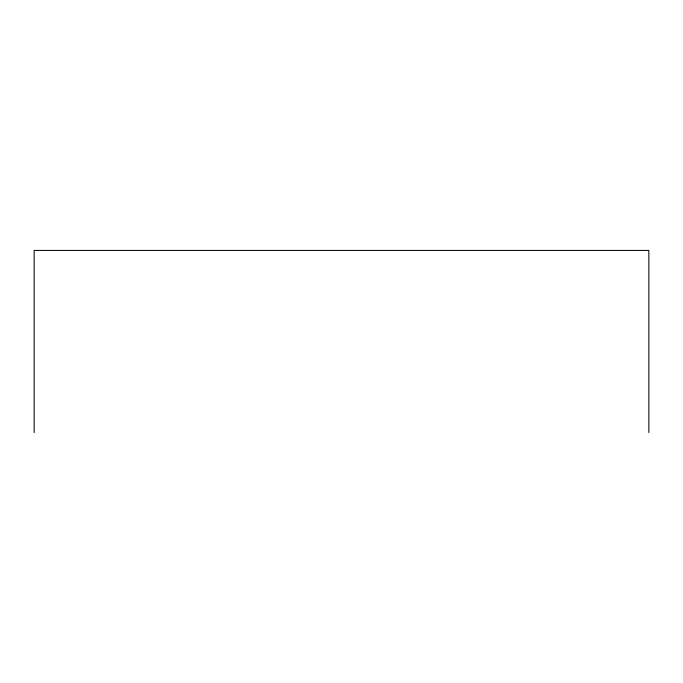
<?xml version="1.0" encoding="UTF-8"?>
<svg xmlns="http://www.w3.org/2000/svg" width="683" height="683" viewBox="0 0 683 683"><rect width="100%" height="100%" fill="white"/><g stroke="black" fill="none" stroke-linecap="round" stroke-linejoin="round"><path stroke-width="1.02" d="M648.85 432.57L648.85 250.43L34.15 250.43L34.15 432.57"/></g></svg>
